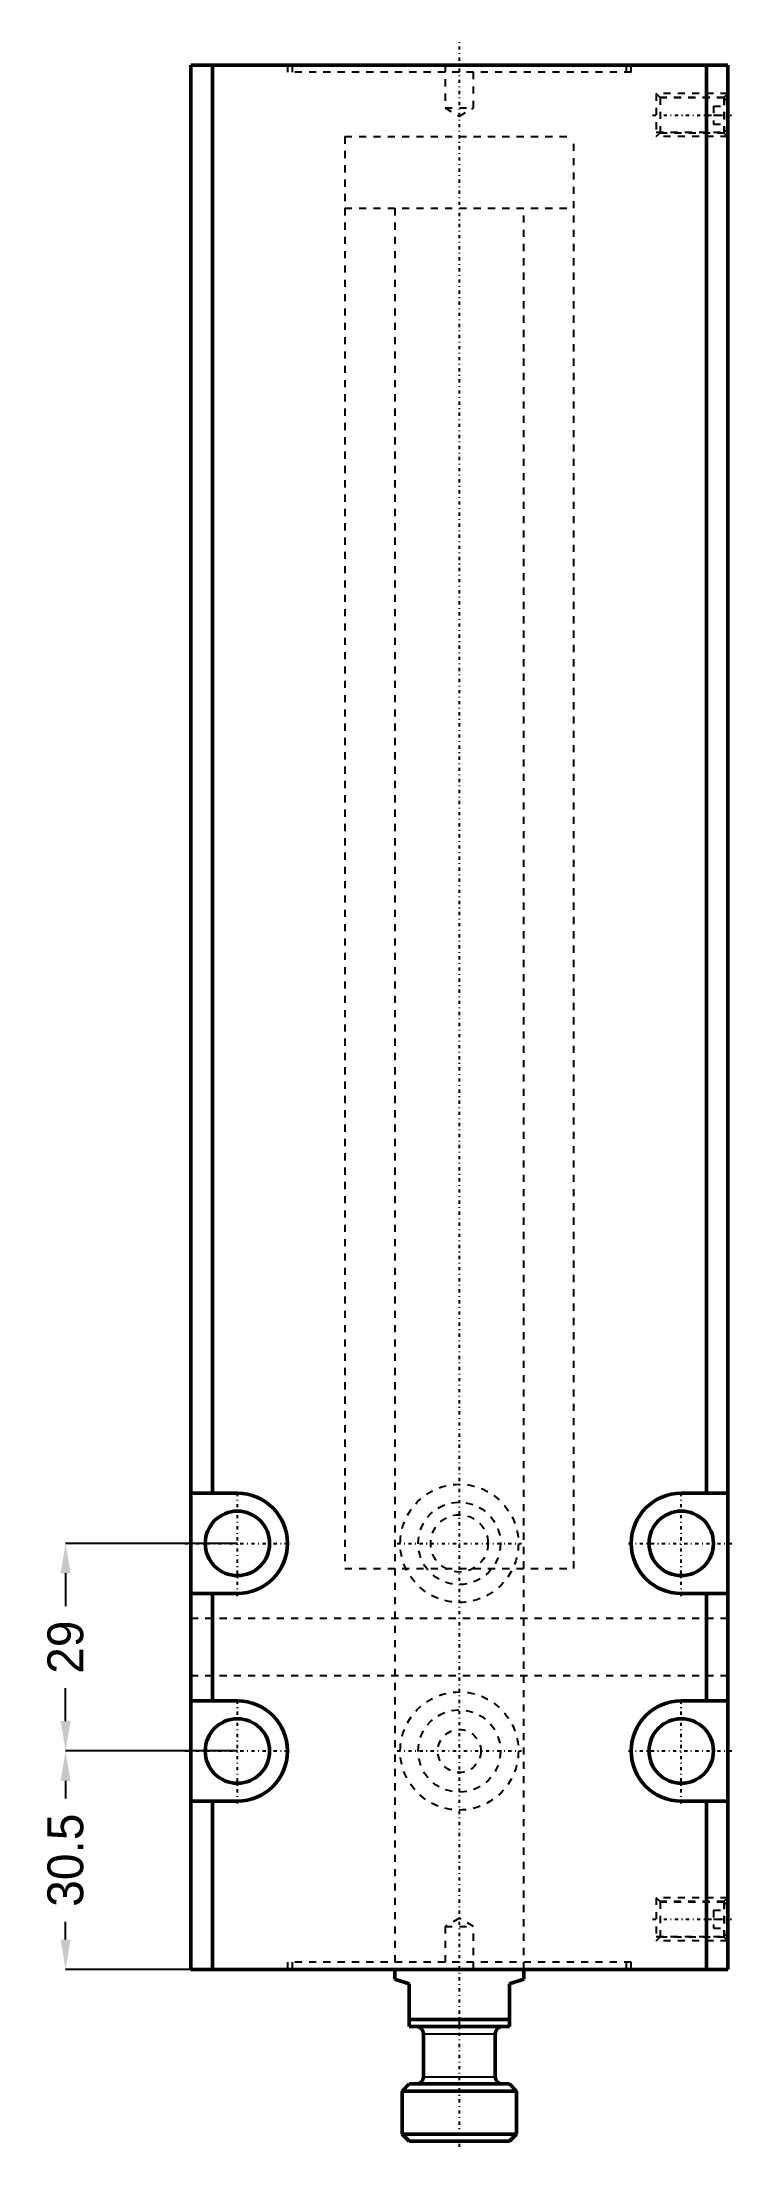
# Model space of a CAD drawing. Header units: millimetres. Extents: x -58 to 38, y -25 to 269.
import ezdxf

# ---------------------------------------------------------------- set-up
doc = ezdxf.new("R2010")
doc.units = ezdxf.units.MM
doc.linetypes.add('Center', pattern=[1.5, 0.45, -0.5, 0.05, -0.5])
doc.linetypes.add('Dashed', pattern=[2, 1, -1])
for name, color, linetype, lineweight in [('2d ConnectionPoints', 7, 'Continuous', 50), ('AM_0', 7, 'Continuous', 50), ('AM_4', 3, 'Continuous', 25), ('AM_5', 3, 'Continuous', 25), ('AM_7', 7, 'Center', 25), ('AM_9', 6, 'Dashed', 25)]:
    doc.layers.add(name, color=color, linetype=linetype, lineweight=lineweight)
doc.dimstyles.new('ISO-25', dxfattribs={"dimtxt": 2.5, "dimasz": 2.5, "dimexe": 1.25, "dimexo": 0.625, "dimtad": 1, "dimtxsty": 'Standard', "dimcen": 2.5, "dimadec": 0, "dimazin": 0, "dimtfac": 1, "dimtmove": 0, "dimatfit": 3, "dimfxl": 0, "dimarcsym": 0})

# ---------------------------------------------------------------- blocks, each defined once
blk = doc.blocks.new('1_JECX_MF_TLA_32_190_0_rod__0_in_JECX_MF_160_J_TLA_32_190_0__4')
at = {"layer": 'AM_0'}
for p, q in [((-9, 0), (-9, -1.35)), ((9, -1.35), (9, 0)), ((-7, -2), (-9, -1.35)), ((-7, -8), (-7, -2)), ((9, -1.35), (7, -2)), ((7, -2), (7, -8)), ((-7, -7), (7, -7)), ((-7, -8), (7, -8)), ((-5, -9), (-5, -15)), ((5, -15), (5, -9)), ((-7, -16), (-8, -17)), ((-8, -17), (8, -17)), ((-8, -17), (-8, -23)), ((-7, -16), (7, -16)), ((8, -17), (7, -16)), ((8, -23), (8, -17)), ((-8, -23), (8, -23)), ((-8, -23), (-7, -24)), ((7, -24), (8, -23)), ((-7, -24), (7, -24))]:
    blk.add_line(p, q, dxfattribs=at)
for centre, start, end in [((-6, -9), 360, 90), ((6, -9), 90, 180), ((-6, -15), 270, 0), ((6, -15), 180, 270)]:
    blk.add_arc(centre, 1, start, end, dxfattribs=at)
at = {"layer": 'AM_4'}
for p, q in [((-5, -9), (5, -9)), ((-5, -15), (5, -15))]:
    blk.add_line(p, q, dxfattribs=at)
at = {"layer": 'AM_7'}
blk.add_line((0, -24.8), (0, 269.2), dxfattribs=at)
at = {"layer": 'AM_9'}
for p, q in [((-16, 256), (16, 256)), ((-16, 256), (-16, 246)), ((16, 246), (16, 256)), ((-16, 246), (16, 246)), ((-9, 246), (-9, 0)), ((9, 0), (9, 246))]:
    blk.add_line(p, q, dxfattribs=at)
blk = doc.blocks.new('2_JECX_MF_EXLA_32_190_0_body__0_in_JECX_MF_160_J_TLA_32_190_0__4')
at = {"layer": 'AM_0'}
for p, q in [((37.5, 266), (-37.5, 266)), ((-37.5, 266), (-37.5, 0)), ((-34.5, 266), (-34.5, 66.5)), ((34.5, 266), (34.5, 66.5)), ((37.5, 266), (37.5, 0)), ((-31, 66.5), (-37.5, 66.5)), ((37.5, 66.5), (31, 66.5)), ((-37.5, 52.5), (-31, 52.5)), ((-34.5, 52.5), (-34.5, 37.5)), ((31, 52.5), (37.5, 52.5)), ((34.5, 52.5), (34.5, 37.5)), ((-31, 37.5), (-37.5, 37.5)), ((37.5, 37.5), (31, 37.5)), ((-37.5, 23.5), (-31, 23.5)), ((-34.5, 23.5), (-34.5, 0)), ((31, 23.5), (37.5, 23.5)), ((34.5, 23.5), (34.5, 0)), ((37.5, 0), (-37.5, 0))]:
    blk.add_line(p, q, dxfattribs=at)
for centre in [(-31, 59.5), (31, 59.5), (-31, 30.5), (31, 30.5)]:
    blk.add_circle(centre, 4.5, dxfattribs=at)
for centre, start, end in [((-31, 59.5), 270, 90), ((31, 59.5), 90, 270), ((-31, 30.5), 270, 90), ((31, 30.5), 90, 270)]:
    blk.add_arc(centre, 7, start, end, dxfattribs=at)
at = {"layer": 'AM_5', "linetype": 'Dashed'}
for p, q in [((37.5, 262), (27.5, 262)), ((37.5, 256), (27.5, 256)), ((37.5, 10), (27.5, 10)), ((37.5, 4), (27.5, 4))]:
    blk.add_line(p, q, dxfattribs=at)
at = {"layer": 'AM_7'}
for p, q in [((27, 259), (38, 259)), ((-31, 52.15), (-31, 66.85)), ((31, 52.15), (31, 66.85)), ((-38.35, 59.5), (-23.65, 59.5)), ((-8.6625, 59.5), (8.6625, 59.5)), ((23.65, 59.5), (38.35, 59.5)), ((-31, 23.15), (-31, 37.85)), ((31, 23.15), (31, 37.85)), ((-38.35, 30.5), (-23.65, 30.5)), ((-8.6625, 30.5), (8.6625, 30.5)), ((23.65, 30.5), (38.35, 30.5)), ((27, 7), (38, 7))]:
    blk.add_line(p, q, dxfattribs=at)
at = {"layer": 'AM_9'}
for p, q in [((-24, 266), (-24, 265)), ((24, 265), (-24, 265)), ((-23.34, 266), (-23.34, 265)), ((-2, 266), (-2, 260)), ((2, 260), (2, 266)), ((23.34, 265), (23.34, 266)), ((24, 265), (24, 266)), ((27.5, 262), (27.5, 256)), ((28.0415, 261.4585), (27.5, 262)), ((37.5, 262), (36.9585, 261.4585)), ((-2, 260), (0, 258.8453)), ((-2, 260), (2, 260)), ((0, 258.8453), (2, 260)), ((37, 261.4), (27.5, 261.4)), ((36.9585, 261.4585), (28.0415, 261.4585)), ((28.0415, 261.4585), (28.0415, 256.5415)), ((35.5, 260.25), (37.5, 260.25)), ((35.5, 260.25), (35.5, 257.75)), ((35.5, 259), (37.5, 259)), ((36.9585, 261.4585), (36.9585, 256.5415)), ((37.5, 260.9), (37, 261.4)), ((37, 261.4), (37, 256.6)), ((-16, 256), (16, 256)), ((-16, 256), (-16, 56)), ((16, 56), (16, 256)), ((27.5, 256.6), (37, 256.6)), ((27.5, 256), (28.0415, 256.5415)), ((28.0415, 256.5415), (36.9585, 256.5415)), ((35.5, 257.75), (37.5, 257.75)), ((36.9585, 256.5415), (37.5, 256)), ((37, 256.6), (37.5, 257.1)), ((-16, 56), (16, 56)), ((-9, 56), (-9, 0)), ((9, 0), (9, 56)), ((37.5, 49), (-37.5, 49)), ((37.5, 41), (-37.5, 41)), ((27.5, 10), (27.5, 4)), ((28.0415, 9.4585), (27.5, 10)), ((37, 9.4), (27.5, 9.4)), ((36.9585, 9.4585), (28.0415, 9.4585)), ((28.0415, 9.4585), (28.0415, 4.5415)), ((37.5, 10), (36.9585, 9.4585)), ((36.9585, 9.4585), (36.9585, 4.5415)), ((37.5, 8.9), (37, 9.4)), ((37, 9.4), (37, 4.6)), ((0, 7.1547), (-2, 6)), ((-2, 6), (-2, 0)), ((-2, 6), (2, 6)), ((2, 6), (0, 7.1547)), ((2, 0), (2, 6)), ((35.5, 8.25), (37.5, 8.25)), ((35.5, 8.25), (35.5, 5.75)), ((35.5, 7), (37.5, 7)), ((27.5, 4.6), (37, 4.6)), ((27.5, 4), (28.0415, 4.5415)), ((28.0415, 4.5415), (36.9585, 4.5415)), ((35.5, 5.75), (37.5, 5.75)), ((36.9585, 4.5415), (37.5, 4)), ((37, 4.6), (37.5, 5.1)), ((24, 1), (-24, 1)), ((-24, 1), (-24, 0)), ((-23.34, 1), (-23.34, 0)), ((23.34, 0), (23.34, 1)), ((24, 0), (24, 1))]:
    blk.add_line(p, q, dxfattribs=at)
for centre, radius in [((0, 59.5), 8.25), ((0, 59.5), 5.75), ((0, 59.5), 4), ((0, 30.5), 8.25), ((0, 30.5), 5.75), ((0, 30.5), 3)]:
    blk.add_circle(centre, radius, dxfattribs=at)
blk = doc.blocks.new('*D3')
at = {"layer": 'AM_5', "color": 0, "lineweight": -2}
for p, q in [((-31, 59.5), (-55, 59.5)), ((-55, 55.33), (-55, 50.72)), ((-55, 34.67), (-55, 39.28)), ((-31, 30.5), (-55, 30.5))]:
    blk.add_line(p, q, dxfattribs=at)
at = {"layer": 'AM_5', "color": 0}
for points in [[(-54.31, 55.33), (-55.69, 55.33), (-55, 59.5)], [(-55.69, 34.67), (-54.31, 34.67), (-55, 30.5)]]:
    blk.add_solid(points, dxfattribs=at)
at = {"layer": 'Defpoints', "color": 0}
for p in [(-55, 59.5), (-31, 59.5), (-31, 30.5)]:
    blk.add_point(p, dxfattribs=at)
at = {"layer": 'AM_5', "color": 0, "insert": (-55, 45), "char_height": 5, "attachment_point": 5, "rotation": 90}
blk.add_mtext('29', dxfattribs=at)
blk = doc.blocks.new('*D4')
at = {"layer": 'AM_5', "color": 0, "lineweight": -2}
for p, q in [((-31, 30.5), (-55, 30.5)), ((-55, 26.33), (-55, 23.88)), ((-55, 4.17), (-55, 6.62)), ((-37.5, 0), (-55, 0))]:
    blk.add_line(p, q, dxfattribs=at)
at = {"layer": 'AM_5', "color": 0}
for points in [[(-54.31, 26.33), (-55.69, 26.33), (-55, 30.5)], [(-55.69, 4.17), (-54.31, 4.17), (-55, 0)]]:
    blk.add_solid(points, dxfattribs=at)
at = {"layer": 'Defpoints', "color": 0}
for p in [(-31, 30.5), (-55, 0), (-37.5, 0)]:
    blk.add_point(p, dxfattribs=at)
at = {"layer": 'AM_5', "color": 0, "insert": (-55, 15.25), "char_height": 5, "attachment_point": 5, "rotation": 90}
blk.add_mtext('30.5', dxfattribs=at)

msp = doc.modelspace()

# ---------------------------------------------------------------- linework, layer by layer
at = {"layer": '2d ConnectionPoints'}
msp.add_point((0, 0), dxfattribs=at)

# ---------------------------------------------------------------- block references
for name in ['1_JECX_MF_TLA_32_190_0_rod__0_in_JECX_MF_160_J_TLA_32_190_0__4', '2_JECX_MF_EXLA_32_190_0_body__0_in_JECX_MF_160_J_TLA_32_190_0__4']:
    msp.add_blockref(name, (0, 0))

# ---------------------------------------------------------------- dimensions: what is measured, and where the dimension line sits
at = {"layer": 'AM_5'}
for base, p2, text, picture, middle in [((-55, 59.5), (-31, 59.5), '29', '*D3', (-55, 45)), ((-55, 0), (-37.5, 0), '30.5', '*D4', (-55, 15.25))]:
    dim = msp.add_linear_dim(base=base, p1=(-31, 30.5), p2=p2, angle=90, text=text, dimstyle='ISO-25', override={"dimtxt": 5, "dimasz": 4.166667, "dimexe": 0, "dimexo": 0, "dimgap": 1.5}, dxfattribs=at)
    dim.commit()
    dim.dimension.update_dxf_attribs({"geometry": picture, "text_midpoint": middle, "dimtype": 160, "text_rotation": 90})

doc.saveas('drawing.dxf')
